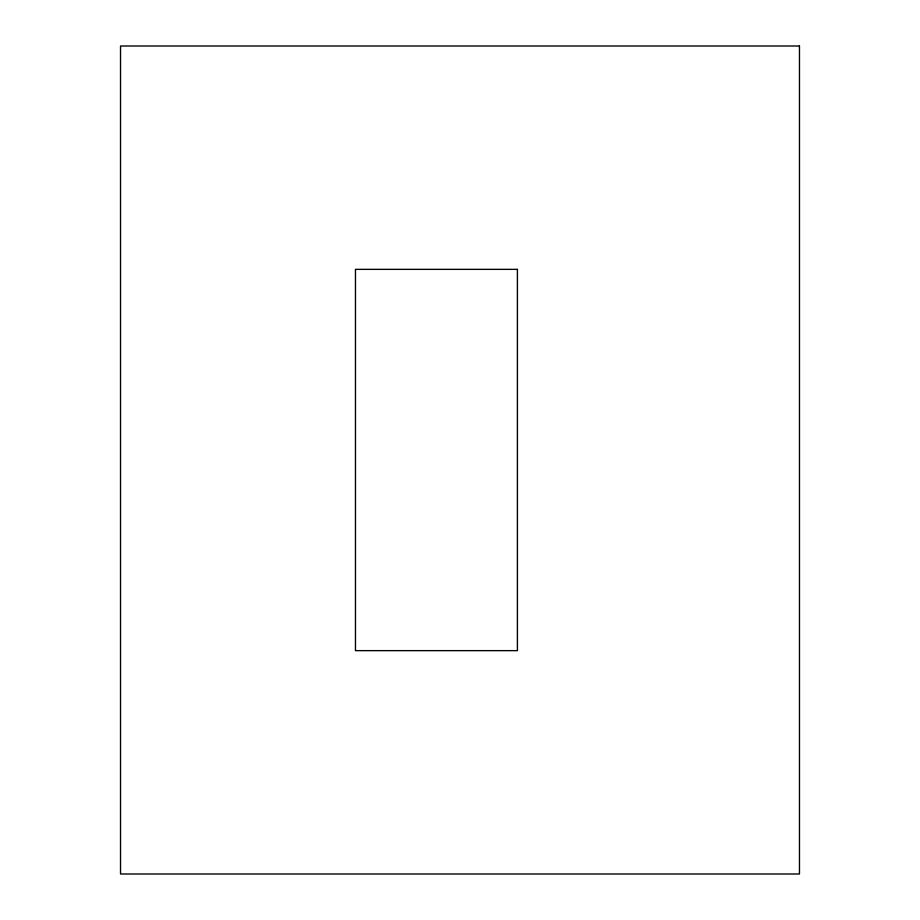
<?xml version="1.0" encoding="UTF-8"?>
<svg xmlns="http://www.w3.org/2000/svg" width="920" height="920" viewBox="0 0 920 920"><rect width="100%" height="100%" fill="white"/><g stroke="black" fill="none" stroke-linecap="round" stroke-linejoin="round"><path stroke-width="1.38" d="M799.468 46L120.531 46L120.531 874L799.468 874L799.468 46M517.408 269.353L355.465 269.353L355.465 650.647L517.408 650.647L517.408 269.353"/></g></svg>
